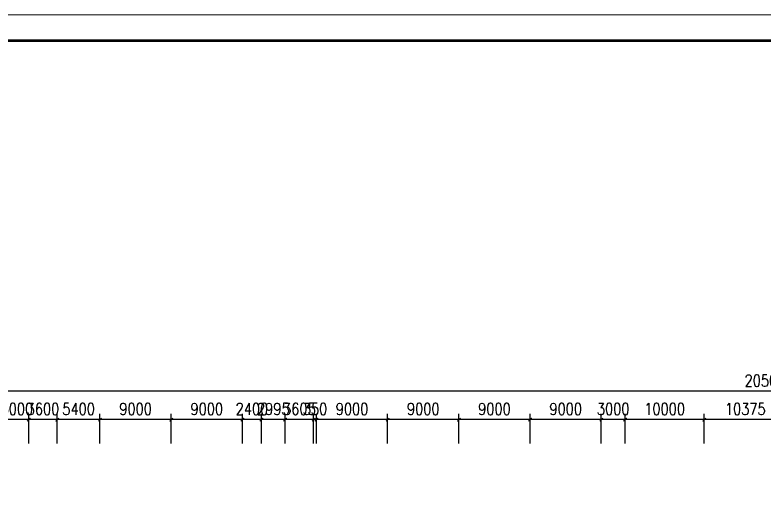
# Model space of a CAD drawing. Extents: x 5719244 to 11985375, y 1211094 to 3157953.
# Drawn here: x 6135239 to 6229890, y 1614239 to 1675543 of the extents above; entities that cross this region are included whole.
import ezdxf

# ---------------------------------------------------------------- set-up
doc = ezdxf.new("R2010")
doc.units = 0
doc.header["$LTSCALE"] = 500
doc.header["$MEASUREMENT"] = 0
doc.layers.get('0').update_dxf_attribs({"linetype": 'CONTINUOUS', "lineweight": 0})
doc.layers.get('DEFPOINTS').update_dxf_attribs({"linetype": 'CONTINUOUS', "lineweight": 0})
doc.layers.add('PUB_DIM', color=3, linetype='CONTINUOUS', lineweight=0)
doc.styles.add('DIM_FONT', font='SIMPLEX.shx', dxfattribs={"width": 0.8})
doc.dimstyles.new('DIMN300-X', dxfattribs={"dimscale": 3, "dimtxt": 500, "dimasz": 1, "dimexe": 250, "dimexo": 0, "dimgap": 200, "dimtad": 1, "dimdec": 0, "dimzin": 0, "dimdsep": 46, "dimtxsty": 'DIM_FONT', "dimblk": '_DIMX', "dimblk1": '_DIMX', "dimblk2": '_DIMX', "dimsah": 1, "dimcen": 0, "dimdle": 187.057091, "dimclrd": 3, "dimclre": 3, "dimclrt": 7, "dimadec": 0, "dimazin": 0, "dimtfac": 2.166667, "dimtdec": 0, "dimtix": 1, "dimtmove": 2, "dimatfit": 3, "dimldrblk": '_DIMX', "dimfxl": 1, "dimtolj": 1, "dimtzin": 0, "dimarcsym": 0})

# ---------------------------------------------------------------- blocks, each defined once
blk = doc.blocks.new('_DIMX')
blk.add_line((-150, 0), (150, 0))
at = {"const_width": 50}
blk.add_lwpolyline([(-70, -70), (70, 70)], dxfattribs=at)
blk = doc.blocks.new('*D190')
at = {"layer": 'DEFPOINTS', "color": 0, "transparency": 16777216}
for p in [(6127980, 1627978), (6127980, 1620890), (6333055, 1620890)]:
    blk.add_point(p, dxfattribs=at)
at = {"layer": 'PUB_DIM', "color": 3, "lineweight": -2, "transparency": 16777216}
for p, q in [((6127980, 1620890), (6127980, 1628728)), ((6333055, 1620890), (6333055, 1628728)), ((6333052, 1627978), (6127983, 1627978))]:
    blk.add_line(p, q, dxfattribs=at)
at = {"layer": 'PUB_DIM', "color": 3, "lineweight": -2, "transparency": 16777216, "xscale": 3, "yscale": 3, "zscale": 3, "rotation": 180}
blk.add_blockref('_DIMX', (6127980, 1627978), dxfattribs=at)
at = {"layer": 'PUB_DIM', "color": 3, "lineweight": -2, "transparency": 16777216, "xscale": 3, "yscale": 3, "zscale": 3}
blk.add_blockref('_DIMX', (6333055, 1627978), dxfattribs=at)
at = {"layer": 'PUB_DIM', "color": 7, "transparency": 16777216, "insert": (6230518, 1629328), "char_height": 1500, "attachment_point": 5, "style": 'DIM_FONT'}
blk.add_mtext('\\A1;205075', dxfattribs=at)
blk = doc.blocks.new('*D200')
at = {"layer": 'DEFPOINTS', "color": 0, "transparency": 16777216}
for p in [(6222330, 1624397), (6222330, 1621397), (6232705, 1621397)]:
    blk.add_point(p, dxfattribs=at)
at = {"layer": 'PUB_DIM', "color": 3, "lineweight": -2, "transparency": 16777216}
for p, q in [((6222330, 1621397), (6222330, 1625147)), ((6232702, 1624397), (6222333, 1624397)), ((6232705, 1621397), (6232705, 1625147))]:
    blk.add_line(p, q, dxfattribs=at)
at = {"layer": 'PUB_DIM', "color": 3, "lineweight": -2, "transparency": 16777216, "xscale": 3, "yscale": 3, "zscale": 3, "rotation": 180}
blk.add_blockref('_DIMX', (6222330, 1624397), dxfattribs=at)
at = {"layer": 'PUB_DIM', "color": 3, "lineweight": -2, "transparency": 16777216, "xscale": 3, "yscale": 3, "zscale": 3}
blk.add_blockref('_DIMX', (6232705, 1624397), dxfattribs=at)
at = {"layer": 'PUB_DIM', "color": 7, "transparency": 16777216, "insert": (6227518, 1625747), "char_height": 1500, "attachment_point": 5, "style": 'DIM_FONT'}
blk.add_mtext('\\A1;10375', dxfattribs=at)
blk = doc.blocks.new('*D201')
at = {"layer": 'DEFPOINTS', "color": 0, "transparency": 16777216}
for p in [(6212330, 1624397), (6212330, 1621397), (6222330, 1621397)]:
    blk.add_point(p, dxfattribs=at)
at = {"layer": 'PUB_DIM', "color": 3, "lineweight": -2, "transparency": 16777216}
for p, q in [((6212330, 1621397), (6212330, 1625147)), ((6222327, 1624397), (6212333, 1624397)), ((6222330, 1621397), (6222330, 1625147))]:
    blk.add_line(p, q, dxfattribs=at)
at = {"layer": 'PUB_DIM', "color": 3, "lineweight": -2, "transparency": 16777216, "xscale": 3, "yscale": 3, "zscale": 3, "rotation": 180}
blk.add_blockref('_DIMX', (6212330, 1624397), dxfattribs=at)
at = {"layer": 'PUB_DIM', "color": 3, "lineweight": -2, "transparency": 16777216, "xscale": 3, "yscale": 3, "zscale": 3}
blk.add_blockref('_DIMX', (6222330, 1624397), dxfattribs=at)
at = {"layer": 'PUB_DIM', "color": 7, "transparency": 16777216, "insert": (6217330, 1625747), "char_height": 1500, "attachment_point": 5, "style": 'DIM_FONT'}
blk.add_mtext('\\A1;10000', dxfattribs=at)
blk = doc.blocks.new('*D202')
at = {"layer": 'DEFPOINTS', "color": 0, "transparency": 16777216}
for p in [(6209330, 1624397), (6209330, 1621397), (6212330, 1621397)]:
    blk.add_point(p, dxfattribs=at)
at = {"layer": 'PUB_DIM', "color": 3, "lineweight": -2, "transparency": 16777216}
for p, q in [((6209327, 1624397), (6209324, 1624397)), ((6209330, 1621397), (6209330, 1625147)), ((6212330, 1624397), (6209330, 1624397)), ((6212330, 1621397), (6212330, 1625147)), ((6212333, 1624397), (6212336, 1624397))]:
    blk.add_line(p, q, dxfattribs=at)
at = {"layer": 'PUB_DIM', "color": 3, "lineweight": -2, "transparency": 16777216, "xscale": 3, "yscale": 3, "zscale": 3}
blk.add_blockref('_DIMX', (6209330, 1624397), dxfattribs=at)
at = {"layer": 'PUB_DIM', "color": 3, "lineweight": -2, "transparency": 16777216, "xscale": 3, "yscale": 3, "zscale": 3, "rotation": 180}
blk.add_blockref('_DIMX', (6212330, 1624397), dxfattribs=at)
at = {"layer": 'PUB_DIM', "color": 7, "transparency": 16777216, "insert": (6210830, 1625747), "char_height": 1500, "attachment_point": 5, "style": 'DIM_FONT'}
blk.add_mtext('\\A1;3000', dxfattribs=at)
blk = doc.blocks.new('*D203')
at = {"layer": 'DEFPOINTS', "color": 0, "transparency": 16777216}
for p in [(6200330, 1624397), (6200330, 1621397), (6209330, 1621397)]:
    blk.add_point(p, dxfattribs=at)
at = {"layer": 'PUB_DIM', "color": 3, "lineweight": -2, "transparency": 16777216}
for p, q in [((6200330, 1621397), (6200330, 1625147)), ((6209327, 1624397), (6200333, 1624397)), ((6209330, 1621397), (6209330, 1625147))]:
    blk.add_line(p, q, dxfattribs=at)
at = {"layer": 'PUB_DIM', "color": 3, "lineweight": -2, "transparency": 16777216, "xscale": 3, "yscale": 3, "zscale": 3, "rotation": 180}
blk.add_blockref('_DIMX', (6200330, 1624397), dxfattribs=at)
at = {"layer": 'PUB_DIM', "color": 3, "lineweight": -2, "transparency": 16777216, "xscale": 3, "yscale": 3, "zscale": 3}
blk.add_blockref('_DIMX', (6209330, 1624397), dxfattribs=at)
at = {"layer": 'PUB_DIM', "color": 7, "transparency": 16777216, "insert": (6204830, 1625747), "char_height": 1500, "attachment_point": 5, "style": 'DIM_FONT'}
blk.add_mtext('\\A1;9000', dxfattribs=at)
blk = doc.blocks.new('*D204')
at = {"layer": 'DEFPOINTS', "color": 0, "transparency": 16777216}
for p in [(6191330, 1624397), (6191330, 1621397), (6200330, 1621397)]:
    blk.add_point(p, dxfattribs=at)
at = {"layer": 'PUB_DIM', "color": 3, "lineweight": -2, "transparency": 16777216}
for p, q in [((6191330, 1621397), (6191330, 1625147)), ((6200327, 1624397), (6191333, 1624397)), ((6200330, 1621397), (6200330, 1625147))]:
    blk.add_line(p, q, dxfattribs=at)
at = {"layer": 'PUB_DIM', "color": 3, "lineweight": -2, "transparency": 16777216, "xscale": 3, "yscale": 3, "zscale": 3, "rotation": 180}
blk.add_blockref('_DIMX', (6191330, 1624397), dxfattribs=at)
at = {"layer": 'PUB_DIM', "color": 3, "lineweight": -2, "transparency": 16777216, "xscale": 3, "yscale": 3, "zscale": 3}
blk.add_blockref('_DIMX', (6200330, 1624397), dxfattribs=at)
at = {"layer": 'PUB_DIM', "color": 7, "transparency": 16777216, "insert": (6195830, 1625747), "char_height": 1500, "attachment_point": 5, "style": 'DIM_FONT'}
blk.add_mtext('\\A1;9000', dxfattribs=at)
blk = doc.blocks.new('*D205')
at = {"layer": 'DEFPOINTS', "color": 0, "transparency": 16777216}
for p in [(6182330, 1624397), (6182330, 1621397), (6191330, 1621397)]:
    blk.add_point(p, dxfattribs=at)
at = {"layer": 'PUB_DIM', "color": 3, "lineweight": -2, "transparency": 16777216}
for p, q in [((6182330, 1621397), (6182330, 1625147)), ((6191327, 1624397), (6182333, 1624397)), ((6191330, 1621397), (6191330, 1625147))]:
    blk.add_line(p, q, dxfattribs=at)
at = {"layer": 'PUB_DIM', "color": 3, "lineweight": -2, "transparency": 16777216, "xscale": 3, "yscale": 3, "zscale": 3, "rotation": 180}
blk.add_blockref('_DIMX', (6182330, 1624397), dxfattribs=at)
at = {"layer": 'PUB_DIM', "color": 3, "lineweight": -2, "transparency": 16777216, "xscale": 3, "yscale": 3, "zscale": 3}
blk.add_blockref('_DIMX', (6191330, 1624397), dxfattribs=at)
at = {"layer": 'PUB_DIM', "color": 7, "transparency": 16777216, "insert": (6186830, 1625747), "char_height": 1500, "attachment_point": 5, "style": 'DIM_FONT'}
blk.add_mtext('\\A1;9000', dxfattribs=at)
blk = doc.blocks.new('*D206')
at = {"layer": 'DEFPOINTS', "color": 0, "transparency": 16777216}
for p in [(6173330, 1624397), (6173330, 1621397), (6182330, 1621397)]:
    blk.add_point(p, dxfattribs=at)
at = {"layer": 'PUB_DIM', "color": 3, "lineweight": -2, "transparency": 16777216}
for p, q in [((6173330, 1621397), (6173330, 1625147)), ((6182327, 1624397), (6173333, 1624397)), ((6182330, 1621397), (6182330, 1625147))]:
    blk.add_line(p, q, dxfattribs=at)
at = {"layer": 'PUB_DIM', "color": 3, "lineweight": -2, "transparency": 16777216, "xscale": 3, "yscale": 3, "zscale": 3, "rotation": 180}
blk.add_blockref('_DIMX', (6173330, 1624397), dxfattribs=at)
at = {"layer": 'PUB_DIM', "color": 3, "lineweight": -2, "transparency": 16777216, "xscale": 3, "yscale": 3, "zscale": 3}
blk.add_blockref('_DIMX', (6182330, 1624397), dxfattribs=at)
at = {"layer": 'PUB_DIM', "color": 7, "transparency": 16777216, "insert": (6177830, 1625747), "char_height": 1500, "attachment_point": 5, "style": 'DIM_FONT'}
blk.add_mtext('\\A1;9000', dxfattribs=at)
blk = doc.blocks.new('*D207')
at = {"layer": 'DEFPOINTS', "color": 0, "transparency": 16777216}
for p in [(6172980, 1624397), (6172980, 1621397), (6173330, 1621397)]:
    blk.add_point(p, dxfattribs=at)
at = {"layer": 'PUB_DIM', "color": 3, "lineweight": -2, "transparency": 16777216}
for p, q in [((6172977, 1624397), (6172974, 1624397)), ((6172980, 1621397), (6172980, 1625147)), ((6173330, 1624397), (6172980, 1624397)), ((6173330, 1621397), (6173330, 1625147)), ((6173333, 1624397), (6173336, 1624397))]:
    blk.add_line(p, q, dxfattribs=at)
at = {"layer": 'PUB_DIM', "color": 3, "lineweight": -2, "transparency": 16777216, "xscale": 3, "yscale": 3, "zscale": 3}
blk.add_blockref('_DIMX', (6172980, 1624397), dxfattribs=at)
at = {"layer": 'PUB_DIM', "color": 3, "lineweight": -2, "transparency": 16777216, "xscale": 3, "yscale": 3, "zscale": 3, "rotation": 180}
blk.add_blockref('_DIMX', (6173330, 1624397), dxfattribs=at)
at = {"layer": 'PUB_DIM', "color": 7, "transparency": 16777216, "insert": (6173155, 1625747), "char_height": 1500, "attachment_point": 5, "style": 'DIM_FONT'}
blk.add_mtext('\\A1;350', dxfattribs=at)
blk = doc.blocks.new('*D208')
at = {"layer": 'DEFPOINTS', "color": 0, "transparency": 16777216}
for p in [(6169375, 1624397), (6169375, 1621397), (6172980, 1621397)]:
    blk.add_point(p, dxfattribs=at)
at = {"layer": 'PUB_DIM', "color": 3, "lineweight": -2, "transparency": 16777216}
for p, q in [((6169372, 1624397), (6169369, 1624397)), ((6169375, 1621397), (6169375, 1625147)), ((6172980, 1624397), (6169375, 1624397)), ((6172980, 1621397), (6172980, 1625147)), ((6172983, 1624397), (6172986, 1624397))]:
    blk.add_line(p, q, dxfattribs=at)
at = {"layer": 'PUB_DIM', "color": 3, "lineweight": -2, "transparency": 16777216, "xscale": 3, "yscale": 3, "zscale": 3}
blk.add_blockref('_DIMX', (6169375, 1624397), dxfattribs=at)
at = {"layer": 'PUB_DIM', "color": 3, "lineweight": -2, "transparency": 16777216, "xscale": 3, "yscale": 3, "zscale": 3, "rotation": 180}
blk.add_blockref('_DIMX', (6172980, 1624397), dxfattribs=at)
at = {"layer": 'PUB_DIM', "color": 7, "transparency": 16777216, "insert": (6171178, 1625747), "char_height": 1500, "attachment_point": 5, "style": 'DIM_FONT'}
blk.add_mtext('\\A1;3605', dxfattribs=at)
blk = doc.blocks.new('*D209')
at = {"layer": 'DEFPOINTS', "color": 0, "transparency": 16777216}
for p in [(6166380, 1624397), (6166380, 1621397), (6169375, 1621397)]:
    blk.add_point(p, dxfattribs=at)
at = {"layer": 'PUB_DIM', "color": 3, "lineweight": -2, "transparency": 16777216}
for p, q in [((6166377, 1624397), (6166374, 1624397)), ((6166380, 1621397), (6166380, 1625147)), ((6169375, 1624397), (6166380, 1624397)), ((6169375, 1621397), (6169375, 1625147)), ((6169378, 1624397), (6169381, 1624397))]:
    blk.add_line(p, q, dxfattribs=at)
at = {"layer": 'PUB_DIM', "color": 3, "lineweight": -2, "transparency": 16777216, "xscale": 3, "yscale": 3, "zscale": 3}
blk.add_blockref('_DIMX', (6166380, 1624397), dxfattribs=at)
at = {"layer": 'PUB_DIM', "color": 3, "lineweight": -2, "transparency": 16777216, "xscale": 3, "yscale": 3, "zscale": 3, "rotation": 180}
blk.add_blockref('_DIMX', (6169375, 1624397), dxfattribs=at)
at = {"layer": 'PUB_DIM', "color": 7, "transparency": 16777216, "insert": (6167878, 1625747), "char_height": 1500, "attachment_point": 5, "style": 'DIM_FONT'}
blk.add_mtext('\\A1;2995', dxfattribs=at)
blk = doc.blocks.new('*D210')
at = {"layer": 'DEFPOINTS', "color": 0, "transparency": 16777216}
for p in [(6163980, 1624397), (6163980, 1621397), (6166380, 1621397)]:
    blk.add_point(p, dxfattribs=at)
at = {"layer": 'PUB_DIM', "color": 3, "lineweight": -2, "transparency": 16777216}
for p, q in [((6163977, 1624397), (6163974, 1624397)), ((6163980, 1621397), (6163980, 1625147)), ((6166380, 1624397), (6163980, 1624397)), ((6166380, 1621397), (6166380, 1625147)), ((6166383, 1624397), (6166386, 1624397))]:
    blk.add_line(p, q, dxfattribs=at)
at = {"layer": 'PUB_DIM', "color": 3, "lineweight": -2, "transparency": 16777216, "xscale": 3, "yscale": 3, "zscale": 3}
blk.add_blockref('_DIMX', (6163980, 1624397), dxfattribs=at)
at = {"layer": 'PUB_DIM', "color": 3, "lineweight": -2, "transparency": 16777216, "xscale": 3, "yscale": 3, "zscale": 3, "rotation": 180}
blk.add_blockref('_DIMX', (6166380, 1624397), dxfattribs=at)
at = {"layer": 'PUB_DIM', "color": 7, "transparency": 16777216, "insert": (6165180, 1625747), "char_height": 1500, "attachment_point": 5, "style": 'DIM_FONT'}
blk.add_mtext('\\A1;2400', dxfattribs=at)
blk = doc.blocks.new('*D211')
at = {"layer": 'DEFPOINTS', "color": 0, "transparency": 16777216}
for p in [(6154980, 1624397), (6154980, 1621397), (6163980, 1621397)]:
    blk.add_point(p, dxfattribs=at)
at = {"layer": 'PUB_DIM', "color": 3, "lineweight": -2, "transparency": 16777216}
for p, q in [((6154980, 1621397), (6154980, 1625147)), ((6163977, 1624397), (6154983, 1624397)), ((6163980, 1621397), (6163980, 1625147))]:
    blk.add_line(p, q, dxfattribs=at)
at = {"layer": 'PUB_DIM', "color": 3, "lineweight": -2, "transparency": 16777216, "xscale": 3, "yscale": 3, "zscale": 3, "rotation": 180}
blk.add_blockref('_DIMX', (6154980, 1624397), dxfattribs=at)
at = {"layer": 'PUB_DIM', "color": 3, "lineweight": -2, "transparency": 16777216, "xscale": 3, "yscale": 3, "zscale": 3}
blk.add_blockref('_DIMX', (6163980, 1624397), dxfattribs=at)
at = {"layer": 'PUB_DIM', "color": 7, "transparency": 16777216, "insert": (6159480, 1625747), "char_height": 1500, "attachment_point": 5, "style": 'DIM_FONT'}
blk.add_mtext('\\A1;9000', dxfattribs=at)
blk = doc.blocks.new('*D212')
at = {"layer": 'DEFPOINTS', "color": 0, "transparency": 16777216}
for p in [(6145980, 1624397), (6145980, 1621397), (6154980, 1621397)]:
    blk.add_point(p, dxfattribs=at)
at = {"layer": 'PUB_DIM', "color": 3, "lineweight": -2, "transparency": 16777216}
for p, q in [((6145980, 1621397), (6145980, 1625147)), ((6154977, 1624397), (6145983, 1624397)), ((6154980, 1621397), (6154980, 1625147))]:
    blk.add_line(p, q, dxfattribs=at)
at = {"layer": 'PUB_DIM', "color": 3, "lineweight": -2, "transparency": 16777216, "xscale": 3, "yscale": 3, "zscale": 3, "rotation": 180}
blk.add_blockref('_DIMX', (6145980, 1624397), dxfattribs=at)
at = {"layer": 'PUB_DIM', "color": 3, "lineweight": -2, "transparency": 16777216, "xscale": 3, "yscale": 3, "zscale": 3}
blk.add_blockref('_DIMX', (6154980, 1624397), dxfattribs=at)
at = {"layer": 'PUB_DIM', "color": 7, "transparency": 16777216, "insert": (6150480, 1625747), "char_height": 1500, "attachment_point": 5, "style": 'DIM_FONT'}
blk.add_mtext('\\A1;9000', dxfattribs=at)
blk = doc.blocks.new('*D213')
at = {"layer": 'DEFPOINTS', "color": 0, "transparency": 16777216}
for p in [(6140580, 1624397), (6140580, 1621397), (6145980, 1621397)]:
    blk.add_point(p, dxfattribs=at)
at = {"layer": 'PUB_DIM', "color": 3, "lineweight": -2, "transparency": 16777216}
for p, q in [((6140577, 1624397), (6140574, 1624397)), ((6140580, 1621397), (6140580, 1625147)), ((6145980, 1624397), (6140580, 1624397)), ((6145980, 1621397), (6145980, 1625147)), ((6145983, 1624397), (6145986, 1624397))]:
    blk.add_line(p, q, dxfattribs=at)
at = {"layer": 'PUB_DIM', "color": 3, "lineweight": -2, "transparency": 16777216, "xscale": 3, "yscale": 3, "zscale": 3}
blk.add_blockref('_DIMX', (6140580, 1624397), dxfattribs=at)
at = {"layer": 'PUB_DIM', "color": 3, "lineweight": -2, "transparency": 16777216, "xscale": 3, "yscale": 3, "zscale": 3, "rotation": 180}
blk.add_blockref('_DIMX', (6145980, 1624397), dxfattribs=at)
at = {"layer": 'PUB_DIM', "color": 7, "transparency": 16777216, "insert": (6143280, 1625747), "char_height": 1500, "attachment_point": 5, "style": 'DIM_FONT'}
blk.add_mtext('\\A1;5400', dxfattribs=at)
blk = doc.blocks.new('*D214')
at = {"layer": 'DEFPOINTS', "color": 0, "transparency": 16777216}
for p in [(6136980, 1624397), (6136980, 1621397), (6140580, 1621397)]:
    blk.add_point(p, dxfattribs=at)
at = {"layer": 'PUB_DIM', "color": 3, "lineweight": -2, "transparency": 16777216}
for p, q in [((6136977, 1624397), (6136974, 1624397)), ((6136980, 1621397), (6136980, 1625147)), ((6140580, 1624397), (6136980, 1624397)), ((6140580, 1621397), (6140580, 1625147)), ((6140583, 1624397), (6140586, 1624397))]:
    blk.add_line(p, q, dxfattribs=at)
at = {"layer": 'PUB_DIM', "color": 3, "lineweight": -2, "transparency": 16777216, "xscale": 3, "yscale": 3, "zscale": 3}
blk.add_blockref('_DIMX', (6136980, 1624397), dxfattribs=at)
at = {"layer": 'PUB_DIM', "color": 3, "lineweight": -2, "transparency": 16777216, "xscale": 3, "yscale": 3, "zscale": 3, "rotation": 180}
blk.add_blockref('_DIMX', (6140580, 1624397), dxfattribs=at)
at = {"layer": 'PUB_DIM', "color": 7, "transparency": 16777216, "insert": (6138780, 1625747), "char_height": 1500, "attachment_point": 5, "style": 'DIM_FONT'}
blk.add_mtext('\\A1;3600', dxfattribs=at)
blk = doc.blocks.new('*D215')
at = {"layer": 'DEFPOINTS', "color": 0, "transparency": 16777216}
for p in [(6133980, 1624397), (6133980, 1621397), (6136980, 1621397)]:
    blk.add_point(p, dxfattribs=at)
at = {"layer": 'PUB_DIM', "color": 3, "lineweight": -2, "transparency": 16777216}
for p, q in [((6133977, 1624397), (6133974, 1624397)), ((6133980, 1621397), (6133980, 1625147)), ((6136980, 1624397), (6133980, 1624397)), ((6136980, 1621397), (6136980, 1625147)), ((6136983, 1624397), (6136986, 1624397))]:
    blk.add_line(p, q, dxfattribs=at)
at = {"layer": 'PUB_DIM', "color": 3, "lineweight": -2, "transparency": 16777216, "xscale": 3, "yscale": 3, "zscale": 3}
blk.add_blockref('_DIMX', (6133980, 1624397), dxfattribs=at)
at = {"layer": 'PUB_DIM', "color": 3, "lineweight": -2, "transparency": 16777216, "xscale": 3, "yscale": 3, "zscale": 3, "rotation": 180}
blk.add_blockref('_DIMX', (6136980, 1624397), dxfattribs=at)
at = {"layer": 'PUB_DIM', "color": 7, "transparency": 16777216, "insert": (6135480, 1625747), "char_height": 1500, "attachment_point": 5, "style": 'DIM_FONT'}
blk.add_mtext('\\A1;3000', dxfattribs=at)

msp = doc.modelspace()

# ---------------------------------------------------------------- linework, layer by layer
at = {"color": 4}
msp.add_lwpolyline([(6086722.7, 1482409.7), (6086722.7, 1675543.1), (6360165.9, 1675543.1), (6360165.9, 1482409.7)], close=True, dxfattribs=at)
at = {"color": 4, "const_width": 325.1}
msp.add_lwpolyline([(6089974.1, 1485661.1), (6356914.5, 1485661.1), (6356914.5, 1672291.7), (6089974.1, 1672291.7)], close=True, dxfattribs=at)

# ---------------------------------------------------------------- dimensions: what is measured, and where the dimension line sits
at = {"layer": 'PUB_DIM'}
dim = msp.add_linear_dim(base=(6127980.1, 1627977.7), p1=(6333055.1, 1620889.9), p2=(6127980.1, 1620889.9), dimstyle='DIMN300-X', dxfattribs=at)
dim.commit()
dim.dimension.update_dxf_attribs({"geometry": '*D190', "text_midpoint": (6230517.6, 1629327.7)})
for p1, p2, picture, middle in [((6136980, 1621397.3), (6133980, 1621397.3), '*D215', (6135480, 1625747.3)), ((6140580, 1621397.3), (6136980, 1621397.3), '*D214', (6138780, 1625747.3)), ((6145980, 1621397.3), (6140580, 1621397.3), '*D213', (6143280, 1625747.3)), ((6154980, 1621397.3), (6145980, 1621397.3), '*D212', (6150480, 1625747.3)), ((6163980, 1621397.3), (6154980, 1621397.3), '*D211', (6159480, 1625747.3)), ((6166380, 1621397.3), (6163980, 1621397.3), '*D210', (6165180, 1625747.3)), ((6169375, 1621397.3), (6166380, 1621397.3), '*D209', (6167877.5, 1625747.3)), ((6172980, 1621397.3), (6169375, 1621397.3), '*D208', (6171177.5, 1625747.3)), ((6173330, 1621397.3), (6172980, 1621397.3), '*D207', (6173155, 1625747.3)), ((6182330, 1621397.3), (6173330, 1621397.3), '*D206', (6177830, 1625747.3)), ((6191330, 1621397.3), (6182330, 1621397.3), '*D205', (6186830, 1625747.3)), ((6200330, 1621397.3), (6191330, 1621397.3), '*D204', (6195830, 1625747.3)), ((6209330, 1621397.3), (6200330, 1621397.3), '*D203', (6204830, 1625747.3)), ((6212330, 1621397.3), (6209330, 1621397.3), '*D202', (6210830, 1625747.3)), ((6222330, 1621397.3), (6212330, 1621397.3), '*D201', (6217330, 1625747.3)), ((6232705, 1621397.3), (6222330, 1621397.3), '*D200', (6227517.5, 1625747.3))]:
    dim = msp.add_aligned_dim(p1=p1, p2=p2, distance=-3000, dimstyle='DIMN300-X', dxfattribs=at)
    dim.commit()
    dim.dimension.update_dxf_attribs({"geometry": picture, "text_midpoint": middle})

doc.saveas('drawing.dxf')
